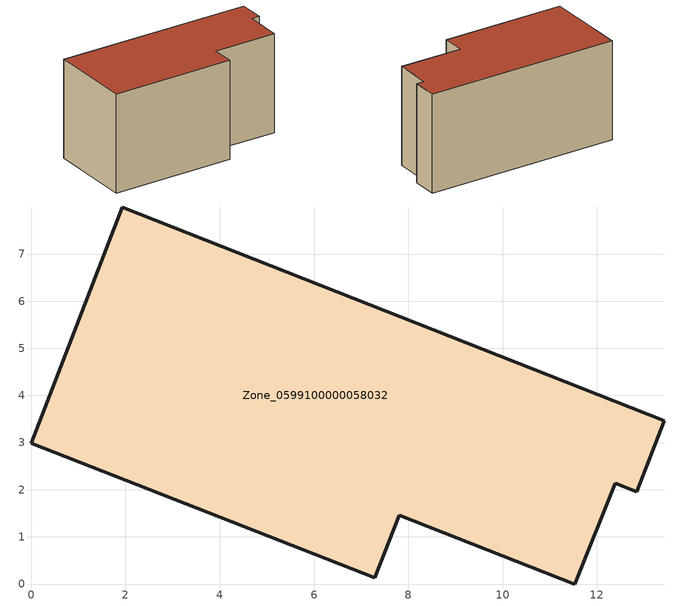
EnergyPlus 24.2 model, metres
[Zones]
Zone_0599100000058032
 floor ground (C_G): 0,2.99 1.93,8 13.43,3.46 12.85,1.96 12.39,2.14 11.53,0 7.8,1.46 7.29,0.13 z0
 wall outside (C_F): 1.93,8 0,2.99 7.29,0.13 7.8,1.46 11.53,0 12.39,2.14 12.85,1.96 13.43,3.46 1.93,8 z0:6.35
 roof outside (C_R): 13.43,3.46 1.93,8 0,2.99 7.29,0.13 7.8,1.46 11.53,0 12.39,2.14 12.85,1.96 z6.35
[BUILDING]
Pand.0599100000058032: North Axis=0; Terrain=City; Loads Convergence Tolerance Value=0.04; Temperature Convergence Tolerance Value=0.4; Solar Distribution=FullExterior; Maximum Number of Warmup Days=25; Minimum Number of Warmup Days=1
[Site:Location]
Rotterdam.The.Hague.AP_ZH_NLD Design_Conditions: Latitude=51.96; Longitude=4.45; Time Zone=1; Elevation=-4.5
[SITE:GROUNDTEMPERATURE:BUILDINGSURFACE]
18, 18, 18, 18, 18, 18, 18, 18, 18, 18, 18, 18
[MATERIAL] Thermal Absorptance=0.9; Solar Absorptance=0.7; Visible Absorptance=0.7
Name | Roughness | Thickness | Conductivity | Density | Specific Heat
G.TI.1946 | MediumSmooth | 0.15 | 1 | 540 | 1210
F.TI.1946 | Rough | 0.3 | 0.857143 | 1920 | 840
R.TI.1946 | MediumRough | 0.2 | 0.1 | 1500 | 1000
[CONSTRUCTION]
C_G: G.TI.1946
C_F: F.TI.1946
C_R: R.TI.1946
[ZONE]
Zone_0599100000058032: Type=1; Multiplier=1; Ceiling Height=Autocalculate; Volume=Autocalculate; Floor Area=autocalculate; Part of Total Floor Area=Yes
[ZONEINFILTRATION:DESIGNFLOWRATE]
Infil_Zone_0599100000058032: Zone or ZoneList or Space or SpaceList=Zone_0599100000058032; Schedule=AlwaysOn; Design Flow Rate Calculation Method=Flow/Area; Flow Rate per Floor Area=0.003; Constant Term Coefficient=1; Temperature Term Coefficient=0; Velocity Term Coefficient=0; Velocity Squared Term Coefficient=0
[HVACTEMPLATE:ZONE:IDEALLOADSAIRSYSTEM]
Zone_0599100000058032: Maximum Heating Supply Air Temperature=50; Minimum Cooling Supply Air Temperature=13; Maximum Heating Supply Air Humidity Ratio=0.0156; Minimum Cooling Supply Air Humidity Ratio=0.0077; Heating Limit=NoLimit; Cooling Limit=NoLimit; Dehumidification Control Type=ConstantSensibleHeatRatio; Cooling Sensible Heat Ratio=0.7; Dehumidification Setpoint=60; Humidification Control Type=None; Humidification Setpoint=30; Outdoor Air Method=None; Outdoor Air Flow Rate per Person=0.00944; Outdoor Air Flow Rate per Zone Floor Area=0; Outdoor Air Flow Rate per Zone=0; Demand Controlled Ventilation Type=None; Outdoor Air Economizer Type=NoEconomizer; Heat Recovery Type=None; Sensible Heat Recovery Effectiveness=0.7; Latent Heat Recovery Effectiveness=0.65
[ZONECONTROL:THERMOSTAT]
ThermostatControl_Zone_0599100000058032: Zone or ZoneList=Zone_0599100000058032; Control Type Schedule=DualSetpointControlType; Control 1=Thermostat_Zone_0599100000058032; Temperature Difference Between Cutout And Setpoint=0
[THERMOSTATSETPOINT:DUALSETPOINT]
Thermostat_Zone_0599100000058032: Heating Setpoint Temperature Schedule=HeatingSetpoint_Zone_0599100000058032; Cooling Setpoint Temperature Schedule=CoolingSetpoint_Zone_0599100000058032
[SCHEDULE:COMPACT]
HeatingSetpoint_Zone_0599100000058032: Through: 12/31, For: AllDays, Until: 24:00, 21
CoolingSetpoint_Zone_0599100000058032: Through: 12/31, For: AllDays, Until: 24:00, 24
DualSetpointControlType: Through: 12/31, For: AllDays, Until: 24:00, 4
AlwaysOn: Through: 12/31, For: AllDays, Until: 24:00, 1
